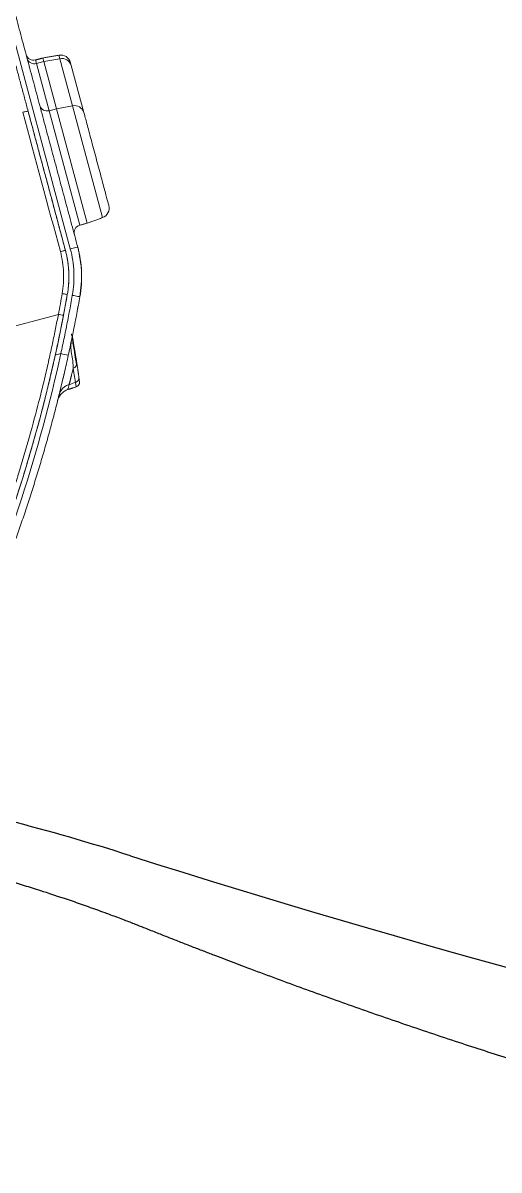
# Model space of a CAD drawing. Header units: millimetres. Extents: x 1416 to 7337, y -4252 to -1725.
# Drawn here: x 5010.1 to 5101.6, y -3462.6 to -3242.1 of the extents above; entities that cross this region are included whole.
import ezdxf

# ---------------------------------------------------------------- set-up
doc = ezdxf.new("R2010")
doc.units = ezdxf.units.MM
doc.header["$MEASUREMENT"] = 0
doc.linetypes.add('CENTER', pattern=[11, 5, -2, 2, -2])

# ---------------------------------------------------------------- blocks, each defined once
blk = doc.blocks.new('A$C151ae08b')
at = {"color": 7, "linetype": 'Continuous', "lineweight": 15}
for p, q in [((75.322, 15.047), (75.322, 21.137)), ((73.506, 15.684), (73.506, 15.412)), ((121.726, 13.706), (78.155, 13.706)), ((84.706, 12.986), (79.12, 12.986)), ((84.706, 12.626), (84.706, 12.986)), ((87.005, 12.986), (84.706, 12.986)), ((87.005, 12.986), (87.005, 12.626)), ((87.178, 12.986), (87.005, 12.986)), ((84.706, 12.626), (79.12, 12.626)), ((79.12, 12.626), (84.706, 12.626)), ((84.644, 11.864), (84.706, 12.626)), ((87.005, 12.626), (84.706, 12.626)), ((84.706, 12.626), (87.005, 12.626)), ((87.005, 12.626), (86.942, 11.864)), ((87.178, 12.626), (87.005, 12.626)), ((87.005, 12.626), (87.178, 12.626)), ((84.644, 11.864), (79.187, 11.864)), ((84.194, 11.426), (86.493, 11.426)), ((86.942, 11.864), (84.644, 11.864)), ((87.112, 11.864), (86.942, 11.864))]:
    blk.add_line(p, q, dxfattribs=at)
for centre, radius, start, end in [((80.779, 11.555), 8.232, 152.0624, 154.5543), ((72.252, 15.112), 0.239, 182.6718, 269.9243), ((81.323, 12.068), 6.699, 153.6027, 155.6966), ((78.76, 12.986), 0.36, 0, 90), ((85.056, 12.997), 0.35, 91.8362, 181.7254), ((87.354, 12.997), 0.35, 91.8362, 181.7254), ((87.538, 12.986), 0.36, 90, 180), ((79.665, 11.906), 0.48, 185, 270), ((84.181, 11.889), 0.463, 271.6332, 356.9245), ((86.479, 11.889), 0.463, 271.6332, 356.9245), ((86.634, 11.906), 0.48, 270, 355)]:
    blk.add_arc(centre, radius, start, end, dxfattribs=at)
for points, knots in [([(61.703, 23.395), (61.811, 23.308), (62.027, 23.134), (62.353, 22.876), (62.681, 22.62), (63.009, 22.366), (63.34, 22.114), (63.671, 21.863), (64.004, 21.615), (64.338, 21.369), (64.674, 21.125), (65.011, 20.883), (65.35, 20.643), (65.69, 20.404), (66.032, 20.168), (66.374, 19.934), (66.719, 19.702), (67.064, 19.472), (67.514, 19.176), (68.07, 18.817), (68.734, 18.399), (69.402, 17.989), (70.075, 17.586), (70.752, 17.19), (71.434, 16.802), (72.12, 16.422), (72.81, 16.048), (73.274, 15.805), (73.506, 15.684)], [0, 0, 0, 0, 0.0294506, 0.0588913, 0.088323, 0.1177469, 0.1471639, 0.176575, 0.2059812, 0.2353836, 0.2647832, 0.294181, 0.3235781, 0.3529753, 0.3823738, 0.4117746, 0.4411787, 0.4705872, 0.5000009, 0.5555537, 0.6110911, 0.66662, 0.7221473, 0.7776799, 0.8332246, 0.8887883, 0.9443778, 1, 1, 1, 1]), ([(73.345, 15.092), (73.22, 15.157), (72.968, 15.287), (72.594, 15.485), (72.221, 15.685), (71.851, 15.886), (71.483, 16.089), (71.117, 16.293), (70.753, 16.499), (70.392, 16.706), (70.033, 16.915), (69.676, 17.126), (69.321, 17.338), (68.969, 17.551), (68.618, 17.766), (68.271, 17.982), (67.925, 18.2), (67.581, 18.419), (67.24, 18.639), (66.901, 18.861), (66.565, 19.083), (66.23, 19.307), (65.898, 19.533), (65.568, 19.759), (65.24, 19.987), (64.915, 20.216), (64.592, 20.445), (64.271, 20.677), (63.952, 20.909), (63.635, 21.142), (63.321, 21.376), (63.009, 21.611), (62.699, 21.847), (62.392, 22.085), (62.086, 22.323), (61.783, 22.562), (61.583, 22.722), (61.482, 22.802)], [0, 0, 0, 0, 0.029988, 0.059892, 0.089713, 0.119451, 0.149106, 0.178677, 0.208165, 0.23757, 0.266891, 0.296129, 0.325283, 0.354355, 0.383343, 0.412247, 0.441069, 0.469807, 0.498462, 0.527033, 0.555521, 0.583926, 0.612247, 0.640486, 0.66864, 0.696712, 0.7247, 0.752605, 0.780427, 0.808165, 0.83582, 0.863392, 0.89088, 0.918285, 0.945607, 0.972845, 1, 1, 1, 1]), ([(73.506, 15.412), (71.418, 16.49), (69.384, 17.673), (65.443, 20.234), (63.536, 21.613), (61.703, 23.083)], [0, 0, 0, 0, 0.5, 0.5, 1, 1, 1, 1]), ([(62.297, 23.232), (62.398, 23.152), (62.616, 22.979), (62.971, 22.703), (63.378, 22.39), (64.02, 21.905), (64.693, 21.41), (65.66, 20.72), (66.882, 19.876), (68.587, 18.767), (70.318, 17.718), (71.683, 16.94), (72.644, 16.415), (73.365, 16.032), (74.05, 15.678), (74.698, 15.352), (75.119, 15.146), (75.322, 15.047)], [0, 0, 0, 0, 0.025051, 0.054198, 0.087494, 0.125001, 0.210847, 0.250002, 0.3562, 0.5, 0.645668, 0.749998, 0.805852, 0.858827, 0.90887, 0.955939, 1, 1, 1, 1]), ([(71.676, 15.88), (71.639, 15.931), (71.567, 16.031), (71.463, 16.096), (71.412, 16.129)], [0, 0, 0, 0, 0.507312, 1, 1, 1, 1]), ([(71.44, 16.113), (71.434, 16.116), (71.416, 16.126), (71.547, 16.054), (71.631, 16.007)], [0, 0, 0, 0, 0.352567, 1, 1, 1, 1]), ([(71.612, 16.004), (71.608, 16.005), (71.589, 16.008), (71.63, 15.949), (71.66, 15.904)], [0, 0, 0, 0, 0.256016, 1, 1, 1, 1]), ([(72.538, 15.515), (72.523, 15.524), (72.279, 15.652), (71.95, 15.832), (71.737, 15.949), (71.631, 16.007)], [0, 0, 0, 0, 0.032934, 0.518359, 1, 1, 1, 1]), ([(71.998, 15.414), (71.995, 15.472), (71.985, 15.532), (71.95, 15.649), (71.924, 15.706), (71.859, 15.812), (71.82, 15.86), (71.731, 15.944), (71.682, 15.979), (71.631, 16.007)], [0, 0, 0, 0, 0.25, 0.25, 0.5, 0.5, 0.75, 0.75, 1, 1, 1, 1]), ([(71.676, 15.88), (71.705, 15.825), (71.764, 15.717), (71.778, 15.595), (71.785, 15.534)], [0, 0, 0, 0, 0.5081524, 1, 1, 1, 1]), ([(76.115, 14.398), (76.005, 14.45), (75.786, 14.553), (75.458, 14.709), (75.131, 14.867), (74.804, 15.027), (74.478, 15.189), (74.154, 15.352), (73.829, 15.517), (73.614, 15.628), (73.506, 15.684)], [0, 0, 0, 0, 0.124956, 0.249919, 0.37489, 0.499874, 0.624874, 0.749892, 0.874933, 1, 1, 1, 1]), ([(71.998, 15.414), (71.914, 15.462), (71.788, 15.533), (71.803, 15.524), (71.809, 15.521)], [0, 0, 0, 0, 0.666563, 1, 1, 1, 1]), ([(71.998, 15.414), (72.007, 15.409), (72.026, 15.398), (72.057, 15.38), (72.089, 15.362), (72.124, 15.342), (72.16, 15.322), (72.199, 15.3), (72.239, 15.278), (72.281, 15.254), (72.326, 15.229), (72.372, 15.203), (72.42, 15.177), (72.47, 15.149), (72.522, 15.12), (72.576, 15.09), (72.632, 15.059), (72.67, 15.038), (72.69, 15.027)], [0, 0, 0, 0, 0.0629194, 0.1257417, 0.1884759, 0.2511313, 0.3137171, 0.3762423, 0.4387159, 0.501147, 0.5635443, 0.6259169, 0.6882735, 0.7506227, 0.8129714, 0.8753189, 0.9376626, 1, 1, 1, 1]), ([(73.506, 15.412), (73.625, 15.351), (73.862, 15.229), (74.218, 15.049), (74.576, 14.871), (74.934, 14.696), (75.293, 14.522), (75.654, 14.35), (75.895, 14.237), (76.015, 14.181)], [0, 0, 0, 0, 0.142926, 0.285821, 0.42869, 0.571538, 0.71437, 0.857189, 1, 1, 1, 1]), ([(71.807, 15.125), (71.811, 15.096), (71.82, 15.035), (71.86, 14.988), (71.881, 14.964)], [0, 0, 0, 0, 0.4815372, 1, 1, 1, 1]), ([(71.828, 15.039), (71.832, 15.03), (71.841, 15.011), (71.86, 14.985), (71.883, 14.961), (71.907, 14.942), (71.93, 14.928), (71.965, 14.911), (71.992, 14.904), (72.005, 14.902), (72.012, 14.901)], [0, 0, 0, 0, 0.03798, 0.076196, 0.117567, 0.170235, 0.244505, 0.34982, 0.686074, 1, 1, 1, 1]), ([(72.069, 14.895), (72.068, 14.895), (72.062, 14.896), (72.165, 14.884), (72.252, 14.874)], [0, 0, 0, 0, 0.16056, 1, 1, 1, 1]), ([(72.252, 14.874), (72.262, 14.872), (72.283, 14.87), (72.317, 14.866), (72.353, 14.862), (72.39, 14.858), (72.43, 14.853), (72.472, 14.849), (72.516, 14.844), (72.561, 14.839), (72.608, 14.833), (72.657, 14.828), (72.707, 14.823), (72.758, 14.817), (72.811, 14.811), (72.865, 14.806), (72.903, 14.802), (72.921, 14.8)], [0, 0, 0, 0, 0.071573, 0.142444, 0.212614, 0.282083, 0.350851, 0.418918, 0.486284, 0.55295, 0.618915, 0.68418, 0.748744, 0.812609, 0.875773, 0.938236, 1, 1, 1, 1]), ([(74.005, 14.755), (73.958, 14.779), (73.908, 14.801), (73.807, 14.84), (73.756, 14.856), (73.599, 14.898), (73.491, 14.914), (73.266, 14.938), (73.149, 14.947), (72.973, 14.97), (72.914, 14.98), (72.8, 15.002), (72.744, 15.015), (72.69, 15.027)], [0, 0, 0, 0, 0.125, 0.125, 0.25, 0.25, 0.5, 0.5, 0.75, 0.75, 0.875, 0.875, 1, 1, 1, 1]), ([(72.69, 15.027), (72.691, 14.999), (72.697, 14.97), (72.721, 14.914), (72.739, 14.887), (72.783, 14.843), (72.81, 14.826), (72.866, 14.804), (72.895, 14.799), (72.921, 14.8)], [0, 0, 0, 0, 0.25, 0.25, 0.5, 0.5, 0.75, 0.75, 1, 1, 1, 1]), ([(74.104, 14.706), (74.046, 14.711), (73.723, 14.743), (73.274, 14.79), (72.973, 14.822), (72.822, 14.838)], [0, 0, 0, 0, 0.09855, 0.54949, 1, 1, 1, 1]), ([(72.869, 14.805), (72.983, 14.793), (73.208, 14.769), (73.604, 14.733), (73.91, 14.705), (74.09, 14.689), (74.116, 14.687), (74.117, 14.687)], [0, 0, 0, 0, 0.307837, 0.609744, 0.806198, 0.996313, 1, 1, 1, 1]), ([(72.921, 14.8), (73.032, 14.788), (73.253, 14.764), (73.7, 14.723), (74.012, 14.692), (74.164, 14.677)], [0, 0, 0, 0, 0.3377822, 0.6755779, 1, 1, 1, 1]), ([(75.861, 13.855), (75.741, 13.911), (75.5, 14.024), (75.14, 14.196), (74.78, 14.371), (74.42, 14.547), (74.062, 14.727), (73.703, 14.908), (73.465, 15.03), (73.345, 15.092)], [0, 0, 0, 0, 0.14219, 0.284602, 0.427235, 0.570091, 0.71317, 0.856473, 1, 1, 1, 1]), ([(73.893, 14.812), (73.895, 14.811), (73.896, 14.81), (74.063, 14.726), (74.129, 14.693)], [0, 0, 0, 0, 0.601451, 1, 1, 1, 1]), ([(74.117, 14.705), (74.112, 14.707), (74.099, 14.711), (74.162, 14.678), (74.203, 14.656)], [0, 0, 0, 0, 0.350904, 1, 1, 1, 1]), ([(75.322, 15.047), (75.473, 14.974), (75.771, 14.83), (76.07, 14.69), (76.218, 14.621)], [0, 0, 0, 0, 0.506542, 1, 1, 1, 1]), ([(76.218, 14.621), (76.205, 14.593), (76.191, 14.563), (76.166, 14.509), (76.154, 14.484), (76.136, 14.444), (76.128, 14.427), (76.117, 14.404), (76.115, 14.398), (76.115, 14.398)], [0, 0, 0, 0, 0.25, 0.25, 0.5, 0.5, 0.75, 0.75, 1, 1, 1, 1]), ([(78.153, 14.192), (77.82, 14.192), (77.487, 14.228), (76.837, 14.372), (76.52, 14.48), (76.218, 14.621)], [0, 0, 0, 0, 0.5, 0.5, 1, 1, 1, 1]), ([(76.015, 14.181), (75.996, 14.139), (75.975, 14.096), (75.938, 14.016), (75.921, 13.979), (75.893, 13.92), (75.881, 13.896), (75.865, 13.863), (75.861, 13.855), (75.861, 13.855)], [0, 0, 0, 0, 0.25, 0.25, 0.5, 0.5, 0.75, 0.75, 1, 1, 1, 1]), ([(78.155, 13.706), (77.787, 13.706), (77.418, 13.747), (76.699, 13.906), (76.349, 14.025), (76.015, 14.181)], [0, 0, 0, 0, 0.5, 0.5, 1, 1, 1, 1]), ([(78.148, 13.946), (78.113, 13.946), (78.043, 13.947), (77.937, 13.951), (77.832, 13.956), (77.728, 13.964), (77.624, 13.975), (77.52, 13.987), (77.416, 14.002), (77.313, 14.019), (77.209, 14.039), (77.073, 14.067), (76.903, 14.109), (76.702, 14.168), (76.503, 14.235), (76.307, 14.311), (76.179, 14.369), (76.115, 14.398)], [0, 0, 0, 0, 0.050286, 0.100445, 0.150501, 0.200479, 0.2504, 0.300291, 0.350174, 0.400073, 0.450012, 0.500015, 0.599937, 0.699706, 0.799512, 0.899547, 1, 1, 1, 1]), ([(76.115, 14.398), (76.149, 14.383), (76.215, 14.352), (76.316, 14.31), (76.416, 14.27), (76.515, 14.233), (76.613, 14.199), (76.71, 14.167), (76.805, 14.138), (76.9, 14.112), (76.994, 14.088), (77.086, 14.066), (77.177, 14.046), (77.267, 14.029), (77.355, 14.013), (77.441, 13.999), (77.526, 13.987), (77.61, 13.977), (77.692, 13.968), (77.772, 13.961), (77.851, 13.956), (77.928, 13.951), (78.003, 13.948), (78.076, 13.947), (78.124, 13.946), (78.148, 13.946)], [0, 0, 0, 0, 0.052854, 0.10485, 0.15599, 0.206275, 0.255708, 0.304288, 0.352017, 0.398895, 0.444923, 0.4901, 0.534428, 0.577905, 0.620534, 0.662313, 0.703243, 0.743324, 0.782554, 0.820931, 0.858455, 0.895125, 0.930939, 0.965898, 1, 1, 1, 1]), ([(78.148, 13.946), (78.149, 13.946), (78.149, 13.952), (78.151, 13.978), (78.151, 13.996), (78.152, 14.041), (78.152, 14.068), (78.153, 14.128), (78.153, 14.161), (78.153, 14.192)], [0, 0, 0, 0, 0.25, 0.25, 0.5, 0.5, 0.75, 0.75, 1, 1, 1, 1]), ([(84.954, 14.192), (84.954, 14.161), (84.953, 14.129), (84.952, 14.068), (84.951, 14.041), (84.948, 13.996), (84.946, 13.978), (84.942, 13.953), (84.94, 13.946), (84.938, 13.946)], [0, 0, 0, 0, 0.25, 0.25, 0.5, 0.5, 0.75, 0.75, 1, 1, 1, 1]), ([(75.861, 13.855), (76.228, 13.707), (76.963, 13.412), (77.753, 13.368), (78.148, 13.346)], [0, 0, 0, 0, 0.5, 1, 1, 1, 1]), ([(78.148, 13.346), (78.109, 13.346), (78.03, 13.347), (77.911, 13.351), (77.792, 13.358), (77.674, 13.367), (77.556, 13.378), (77.438, 13.393), (77.32, 13.41), (77.203, 13.429), (77.086, 13.451), (76.97, 13.476), (76.855, 13.503), (76.74, 13.533), (76.627, 13.565), (76.514, 13.599), (76.402, 13.636), (76.291, 13.675), (76.182, 13.717), (76.074, 13.76), (75.966, 13.806), (75.896, 13.838), (75.861, 13.855)], [0, 0, 0, 0, 0.050191, 0.100434, 0.150718, 0.201031, 0.25136, 0.301693, 0.352017, 0.402321, 0.452592, 0.502819, 0.552988, 0.603088, 0.653107, 0.703034, 0.752856, 0.802561, 0.85214, 0.90158, 0.95087, 1, 1, 1, 1]), ([(78.148, 13.346), (77.758, 13.346), (77.362, 13.389), (76.591, 13.561), (76.215, 13.689), (75.861, 13.855)], [0, 0, 0, 0, 0.5, 0.5, 1, 1, 1, 1]), ([(84.888, 13.946), (84.752, 13.946), (82.511, 13.946), (80.262, 13.946), (78.148, 13.946)], [0, 0, 0, 0, 0.060539, 1, 1, 1, 1]), ([(78.148, 13.946), (78.354, 13.946), (78.765, 13.946), (79.383, 13.946), (80, 13.946), (80.617, 13.946), (81.235, 13.946), (81.852, 13.946), (82.469, 13.946), (83.086, 13.946), (83.704, 13.946), (84.321, 13.946), (84.732, 13.946), (84.938, 13.946)], [0, 0, 0, 0, 0.090841, 0.181691, 0.272551, 0.363424, 0.45431, 0.545211, 0.636129, 0.727065, 0.818022, 0.908999, 1, 1, 1, 1]), ([(78.155, 13.706), (78.155, 13.611), (78.154, 13.519), (78.152, 13.384), (78.15, 13.346), (78.148, 13.346)], [0, 0, 0, 0, 0.5, 0.5, 1, 1, 1, 1]), ([(84.938, 13.946), (85.133, 13.946), (85.524, 13.946), (86.109, 13.946), (86.694, 13.946), (87.28, 13.946), (87.865, 13.946), (88.45, 13.946), (89.035, 13.946), (89.62, 13.946), (90.204, 13.946), (90.789, 13.946), (91.373, 13.946), (91.958, 13.946), (92.542, 13.946), (93.126, 13.946), (93.71, 13.946), (94.617, 13.946), (95.847, 13.946), (97.917, 13.946), (100.496, 13.946), (103.321, 13.946), (105.876, 13.946), (108.171, 13.946), (110.461, 13.946), (112.363, 13.946), (113.881, 13.946), (115.016, 13.946), (116.148, 13.946), (117.277, 13.946), (118.403, 13.946), (119.525, 13.946), (120.645, 13.946), (121.389, 13.946), (121.76, 13.946)], [0, 0, 0, 0, 0.015605, 0.031212, 0.046821, 0.062432, 0.078044, 0.09366, 0.109278, 0.124899, 0.140523, 0.15615, 0.171782, 0.187417, 0.203056, 0.2187, 0.234348, 0.250002, 0.29162, 0.333335, 0.416844, 0.499999, 0.56238, 0.62483, 0.687364, 0.749998, 0.781313, 0.812605, 0.843877, 0.87513, 0.906367, 0.93759, 0.9688, 1, 1, 1, 1]), ([(121.614, 13.346), (121.418, 13.346), (121.028, 13.346), (120.442, 13.346), (119.856, 13.346), (119.269, 13.346), (118.681, 13.346), (118.093, 13.346), (117.504, 13.346), (116.914, 13.346), (116.324, 13.346), (115.733, 13.346), (115.141, 13.346), (114.549, 13.346), (113.957, 13.346), (113.364, 13.346), (112.77, 13.346), (112.175, 13.346), (111.58, 13.346), (110.288, 13.346), (108.295, 13.346), (105.593, 13.346), (102.881, 13.346), (100.158, 13.346), (97.427, 13.346), (94.689, 13.346), (91.943, 13.346), (89.743, 13.346), (88.09, 13.346), (86.989, 13.346), (85.886, 13.346), (84.783, 13.346), (83.679, 13.346), (82.575, 13.346), (81.469, 13.346), (80.363, 13.346), (79.256, 13.346), (78.517, 13.346), (78.148, 13.346)], [0, 0, 0, 0, 0.013913, 0.027823, 0.041728, 0.05563, 0.069528, 0.083423, 0.097315, 0.111204, 0.125091, 0.138976, 0.152859, 0.166739, 0.180619, 0.194497, 0.208374, 0.22225, 0.236126, 0.250001, 0.312513, 0.375002, 0.437491, 0.5, 0.562507, 0.624995, 0.687485, 0.749999, 0.774974, 0.799951, 0.824931, 0.849916, 0.874907, 0.899905, 0.924912, 0.94993, 0.974958, 1, 1, 1, 1]), ([(79.673, 11.426), (79.67, 11.426), (79.657, 11.426), (79.722, 11.426), (79.869, 11.426), (80.105, 11.426), (80.412, 11.426), (80.781, 11.426), (81.196, 11.426), (81.642, 11.426), (82.102, 11.426), (82.559, 11.426), (82.993, 11.426), (83.39, 11.426), (83.732, 11.426), (84.013, 11.426), (84.134, 11.426), (84.194, 11.426)], [0, 0, 0, 0, 0.015609, 0.085917, 0.156232, 0.226546, 0.29686, 0.367174, 0.437488, 0.507802, 0.578116, 0.64843, 0.718744, 0.789059, 0.859367, 0.929705, 1, 1, 1, 1]), ([(86.493, 11.426), (86.543, 11.426), (86.603, 11.426), (86.61, 11.426), (86.611, 11.426)], [0, 0, 0, 0, 0.848372, 1, 1, 1, 1])]:
    blk.add_open_spline(points, degree=3, knots=knots, dxfattribs=at)
for points, degree in [([(62.147, 23.039), (66.186, 19.835), (70.578, 17.075), (75.218, 14.825)], 3), ([(71.602, 16.002), (71.66, 15.904)], 1), ([(71.632, 16.006), (71.612, 16.004)], 1), ([(71.785, 15.535), (71.806, 15.125)], 1), ([(71.998, 15.414), (72.003, 15.31), (72.008, 15.205), (72.014, 15.101)], 3), ([(72.014, 15.101), (71.83, 15.123), (71.768, 15.13), (71.83, 15.123)], 3), ([(72.047, 14.898), (71.969, 14.912)], 1), ([(72.69, 15.027), (72.382, 15.06), (72.156, 15.084), (72.014, 15.101)], 3), ([(74.005, 14.755), (73.967, 14.774)], 1), ([(74.164, 14.677), (73.999, 14.693)], 1), ([(74.271, 14.689), (74.187, 14.697)], 1), ([(75.218, 14.825), (75.516, 14.681), (75.815, 14.538), (76.115, 14.398)], 3), ([(75.338, 14.101), (75.437, 14.063)], 1), ([(84.954, 14.192), (82.689, 14.192), (80.422, 14.192), (78.153, 14.192)], 3), ([(75.861, 13.855), (75.861, 13.855), (75.861, 13.854), (75.861, 13.855)], 3), ([(79.12, 12.986), (79.12, 12.626)], 1), ([(87.178, 12.626), (87.178, 12.986)], 1), ([(79.12, 12.626), (79.187, 11.864)], 1), ([(87.112, 11.864), (87.178, 12.626)], 1)]:
    blk.add_open_spline(points, degree=degree, dxfattribs=at)

msp = doc.modelspace()

# ---------------------------------------------------------------- linework, layer by layer
at = {"color": 1, "linetype": 'CENTER', "ltscale": 15}
msp.add_arc((4894.61697, -3449.96317), 480.22204, 355.5568596, 87.1623318, dxfattribs=at)
for centre, radius, start, end in [((4908.28574, -3782.99031), 400, 72.1688345, 79.1441901), ((5651.64345, -1443.73191), 2054.53156, 252.41041618, 261.85376791)]:
    msp.add_arc(centre, radius, start, end)
msp.add_open_spline([(4915.57152, -3398.23977), (4914.28481, -3412.45351), (4915.64919, -3424.96036), (4961.5501, -3477.63667), (5010.71546, -3507.11518)], degree=3)
for points, knots in [([(4964.31102, -3397.61625), (4964.89883, -3397.70186), (4966.07356, -3397.87296), (4967.83254, -3398.14219), (4969.58779, -3398.42044), (4971.33951, -3398.7087), (4973.08809, -3399.00678), (4974.83388, -3399.31482), (4976.57721, -3399.63285), (4978.31845, -3399.96096), (4980.05794, -3400.2992), (4981.79603, -3400.64765), (4983.53307, -3401.00636), (4985.26942, -3401.3754), (4987.00543, -3401.75485), (4988.74146, -3402.14477), (4990.71455, -3402.59981), (4992.95498, -3403.13277), (4995.49297, -3403.75883), (4998.12417, -3404.43224), (5000.85014, -3405.15638), (5003.67265, -3405.93497), (5006.59385, -3406.77173), (5009.6159, -3407.67166), (5012.74254, -3408.63628), (5014.8559, -3409.3206), (5018.02813, -3410.3658)], [0, 0, 0, 0, 0.033573132, 0.067095234, 0.100574108, 0.134017556, 0.167433383, 0.200829401, 0.234213427, 0.267593289, 0.300976825, 0.33437189, 0.367786352, 0.401228099, 0.43470504, 0.468225103, 0.501796246, 0.549155939, 0.598393508, 0.649550165, 0.702673627, 0.757818736, 0.815048124, 0.874432907, 0.936053423, 1, 1, 1, 1]), ([(5018.02813, -3410.3658), (5018.54049, -3410.53973), (5019.57231, -3410.88999), (5021.12516, -3411.42945), (5022.69116, -3411.98217), (5024.26458, -3412.54692), (5025.68535, -3413.06529), (5027.46645, -3413.72335), (5029.41637, -3414.45775), (5031.52495, -3415.27013), (5032.74826, -3415.75352), (5033.27921, -3415.96333)], [0, 0, 0, 0, 0.0999140531, 0.2012135234, 0.3035452262, 0.4065542778, 0.509884125, 0.582792426, 0.7571417428, 0.8945919352, 1, 1, 1, 1]), ([(5033.27921, -3415.96333), (5034.05651, -3416.2737), (5035.59504, -3416.88804), (5037.8815, -3417.79336), (5040.12178, -3418.67503), (5042.31613, -3419.53292), (5044.46453, -3420.3675), (5046.56705, -3421.17908), (5048.62372, -3421.96801), (5050.63459, -3422.7346), (5055.33018, -3424.51374), (5062.69069, -3427.25048), (5072.78209, -3430.88273), (5083.1467, -3434.48935), (5093.47404, -3437.95524), (5104.43285, -3441.5023), (5115.72205, -3445.01978), (5127.17175, -3448.4391), (5138.40051, -3451.65703), (5149.27882, -3454.64376), (5160.29277, -3457.53003), (5171.28797, -3460.27757), (5184.37231, -3462.2835), (5190.35552, -3463.65824), (5193.76644, -3464.42967), (5197.34877, -3465.22652), (5201.10235, -3466.04654), (5205.0274, -3466.88932), (5207.69941, -3467.44882), (5209.06444, -3467.73464)], [0, 0, 0, 0, 0.0138733989, 0.0274603884, 0.0407621424, 0.0537798034, 0.0665144821, 0.0789672577, 0.0911391773, 0.1030312565, 0.1146444791, 0.1743900568, 0.2332494107, 0.2926039368, 0.3566416203, 0.4143727215, 0.4843970585, 0.5538582504, 0.6141012825, 0.6800953956, 0.7433560832, 0.8059628684, 0.8717218073, 0.8905760982, 0.9104379171, 0.9313088898, 0.9531910886, 0.9760870842, 1, 1, 1, 1])]:
    msp.add_open_spline(points, degree=3, knots=knots)

# ---------------------------------------------------------------- block references
at = {"xscale": 4.08, "yscale": 4.08, "zscale": 4.08, "rotation": 105}
msp.add_blockref('A$C151ae08b', (5155.78234, -3579.07876), dxfattribs=at)

doc.saveas('drawing.dxf')
